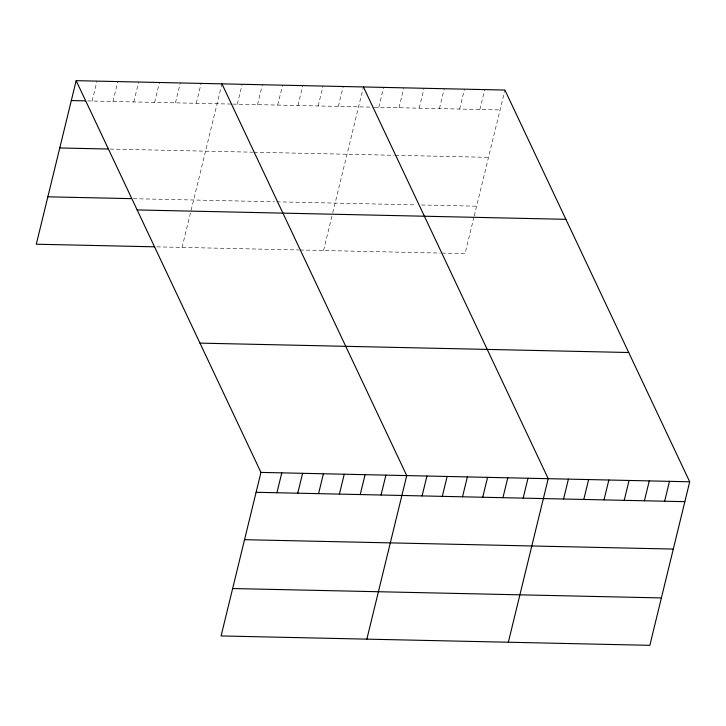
<?xml version="1.0" encoding="UTF-8"?>
<svg xmlns="http://www.w3.org/2000/svg" width="726" height="726" viewBox="0 0 726 726"><rect width="100%" height="100%" fill="white"/><g stroke="black" fill="none" stroke-linecap="round" stroke-linejoin="round"><path stroke-width="0.54" stroke-dasharray="3.63 2.72" d="M92.148 101.014L96.994 81.13M112.966 101.477L117.821 81.584M133.793 101.93L138.648 82.038M154.62 102.384L159.466 82.492M175.447 102.838L180.293 82.955M196.274 103.301L201.12 83.408M182.072 247.412L221.947 83.862M237.311 104.199L242.157 84.307M257.521 104.635L262.367 84.742M277.731 105.079L282.577 85.187M297.941 105.524L302.796 85.632M318.16 105.96L323.006 86.076M338.37 106.404L343.216 86.512M323.56 250.506L332.49 213.871M332.753 212.8L363.427 86.957M378.79 107.294L383.646 87.401M399.01 107.729L403.856 87.846M419.22 108.174L424.066 88.282M439.43 108.619L444.285 88.726M459.64 109.063L464.495 89.171M479.859 109.499L484.705 89.616M473.978 216.974L465.048 253.601L441.472 253.084M474.241 215.894L504.915 90.051M87.764 100.923L231.694 104.072M232.819 104.099L373.182 107.167M374.298 107.194L500.069 109.944M110.18 149.075L252.702 152.188M253.828 152.215L394.191 155.291M395.307 155.31L488.516 157.351M133.348 198.688L274.482 201.774M276.724 201.819L415.971 204.868M421.579 204.995L476.601 206.193M156.861 246.858L298.858 249.971M299.983 249.989L440.346 253.065"/><path stroke-width="1.09" d="M76.166 80.668L260.952 472.399L221.085 635.949L649.834 645.332L689.7 481.783L504.915 90.051L76.166 80.668L36.3 244.217L154.674 246.813M276.924 492.745L281.779 472.853M297.751 493.199L302.597 473.307M318.578 493.653L323.424 473.76M339.405 494.107L344.251 474.223M360.223 494.569L365.078 474.677M381.05 495.023L385.905 475.131M366.857 639.134L406.723 475.584L221.947 83.862M422.087 495.922L426.942 476.029M442.306 496.357L447.152 476.474M462.516 496.802L467.363 476.909M482.726 497.246L487.573 477.354M502.937 497.691L507.792 477.799M523.156 498.127L528.002 478.243M508.345 642.229L548.212 478.679L363.427 86.957M563.576 499.016L568.422 479.124M583.786 499.461L588.641 479.568M604.005 499.896L608.851 480.013M624.215 500.341L629.061 480.449M644.425 500.786L649.271 480.893M664.635 501.23L669.49 481.338M71.32 100.56L85.568 100.878M59.768 147.968L107.992 149.021M47.852 196.81L131.152 198.634M137.15 209.941L565.899 219.325M199.977 343.126L628.725 352.509M260.952 472.399L689.7 481.783M256.106 492.282L684.854 501.666M244.544 539.69L673.292 549.074M232.638 588.541L661.386 597.925"/></g></svg>
